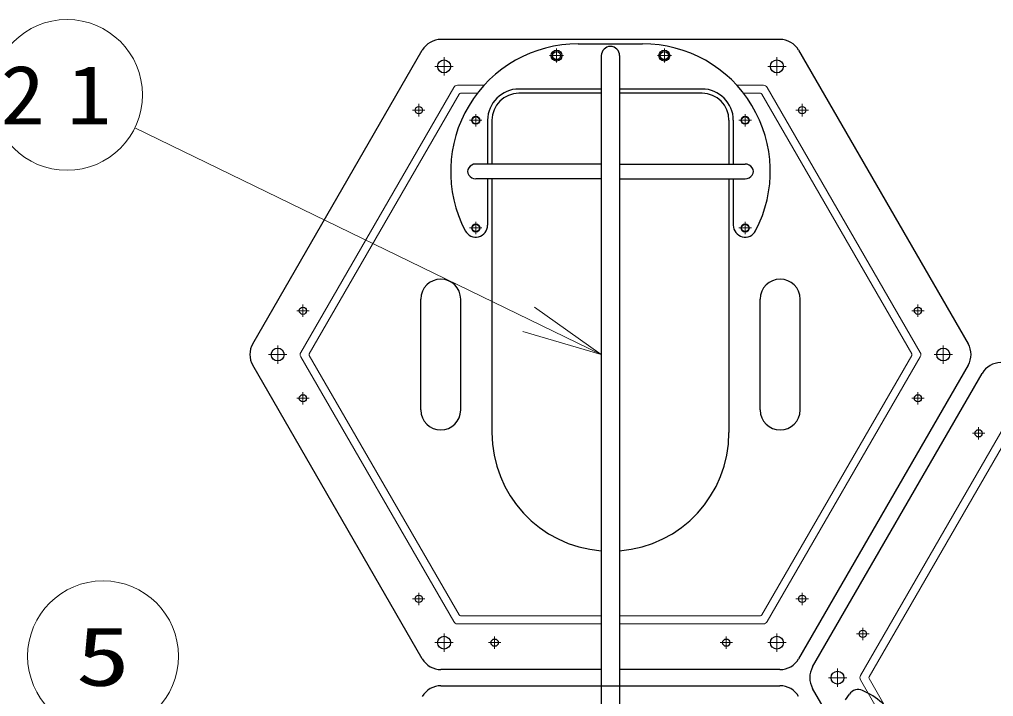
# Model space of a CAD drawing. Units: millimetres on the paper, scale 1:50. Extents: x -385 to 840, y 0 to 267.
# Drawn here: x 71.79 to 107.95, y 74.47 to 99.61 of the extents above; entities that cross this region are included whole.
import ezdxf
from ezdxf.enums import TextEntityAlignment as Align

# ---------------------------------------------------------------- set-up
doc = ezdxf.new("R2010")
doc.units = ezdxf.units.MM
doc.linetypes.add('USER2', pattern=[6, 3, -1, 1, -1])
doc.layers.add('1_50', color=7, linetype='Continuous', lineweight=25)
doc.styles.add('ＭＳ ゴシック', font='')
doc.styles.get('ＭＳ ゴシック').set_extended_font_data('MS Gothic')

# ---------------------------------------------------------------- blocks, each defined once
blk = doc.blocks.new('open_arrow')
at = {"color": 0, "linetype": 'Continuous', "lineweight": -2}
blk.add_lwpolyline([(7.5, 1.25), (0, 0), (7.5, -1.25)], dxfattribs=at)

msp = doc.modelspace()

# ---------------------------------------------------------------- linework, layer by layer
at = {"layer": '1_50', "color": 131}
for p, q in [((100.026, 98.872), (87.44, 98.872)), ((80.454, 87.572), (86.747, 98.472)), ((100.719, 98.472), (107.012, 87.572)), ((86.747, 75.872), (80.454, 86.772)), ((107.012, 86.772), (100.719, 75.872)), ((101.238, 75.572), (107.532, 86.472)), ((93.393, 75.472), (87.44, 75.472)), ((100.026, 75.472), (94.073, 75.472)), ((87.44, 74.872), (100.026, 74.872)), ((107.532, 63.872), (101.238, 74.772))]:
    msp.add_line(p, q, dxfattribs=at)
at = {"layer": '1_50', "linetype": 'USER2', "lineweight": 13}
for p, q in [((91.733, 98.012), (91.733, 98.532)), ((95.733, 98.012), (95.733, 98.532)), ((87.555, 97.532), (87.555, 98.212)), ((91.473, 98.272), (91.993, 98.272)), ((95.473, 98.272), (95.993, 98.272)), ((99.911, 97.532), (99.911, 98.212)), ((87.215, 97.872), (87.895, 97.872)), ((99.571, 97.872), (100.251, 97.872)), ((81.378, 86.832), (81.378, 87.512)), ((106.088, 86.832), (106.088, 87.512)), ((81.038, 87.172), (81.718, 87.172)), ((105.748, 87.172), (106.428, 87.172)), ((87.555, 76.132), (87.555, 76.812)), ((99.911, 76.132), (99.911, 76.812)), ((87.215, 76.472), (87.895, 76.472)), ((99.571, 76.472), (100.251, 76.472)), ((102.162, 75.512), (102.162, 74.832)), ((102.502, 75.172), (101.822, 75.172))]:
    msp.add_line(p, q, dxfattribs=at)
at = {"layer": '1_50', "color": 70, "linetype": 'USER2', "lineweight": 13}
for p, q in [((91.733, 98.482), (91.733, 98.062)), ((95.733, 98.482), (95.733, 98.062)), ((91.943, 98.272), (91.523, 98.272)), ((95.943, 98.272), (95.523, 98.272)), ((88.943, 95.872), (88.523, 95.872)), ((88.733, 96.082), (88.733, 95.662)), ((98.943, 95.872), (98.523, 95.872)), ((98.733, 96.082), (98.733, 95.662)), ((88.943, 91.872), (88.523, 91.872)), ((88.733, 92.082), (88.733, 91.662)), ((98.943, 91.872), (98.523, 91.872)), ((98.733, 92.082), (98.733, 91.662))]:
    msp.add_line(p, q, dxfattribs=at)
at = {"layer": '1_50', "color": 4}
for p, q in [((92.539, 98.712), (94.926, 98.712)), ((93.393, 98.272), (93.393, 47.472)), ((94.073, 98.272), (94.073, 47.472)), ((93.393, 97.032), (90.333, 97.032)), ((97.133, 97.032), (94.073, 97.032)), ((89.173, 95.872), (89.173, 94.244)), ((98.293, 95.872), (98.293, 94.244)), ((93.393, 94.244), (88.733, 94.244)), ((94.073, 94.244), (98.733, 94.244)), ((93.393, 93.7), (88.733, 93.7)), ((89.173, 93.7), (89.173, 91.972)), ((94.073, 93.7), (98.733, 93.7)), ((98.293, 93.7), (98.293, 91.972))]:
    msp.add_line(p, q, dxfattribs=at)
at = {"layer": '1_50', "color": 131, "lineweight": 13}
for p, q in [((82.232, 87.252), (87.913, 97.092)), ((89.043, 97.172), (88.052, 97.172)), ((98.423, 97.172), (99.414, 97.172)), ((99.553, 97.092), (105.234, 87.252)), ((82.55, 87.202), (88.115, 96.842)), ((88.79, 96.872), (88.167, 96.872)), ((98.676, 96.872), (99.299, 96.872)), ((99.351, 96.842), (104.916, 87.202)), ((87.913, 77.252), (82.232, 87.092)), ((88.115, 77.502), (82.55, 87.142)), ((104.916, 87.142), (99.351, 77.502)), ((105.234, 87.092), (99.553, 77.252)), ((103.017, 75.252), (108.698, 85.092)), ((103.334, 75.202), (108.9, 84.842)), ((93.393, 77.472), (88.167, 77.472)), ((99.299, 77.472), (94.073, 77.472)), ((93.393, 77.172), (88.052, 77.172)), ((99.414, 77.172), (94.073, 77.172)), ((108.698, 65.252), (103.017, 75.092)), ((108.9, 65.502), (103.334, 75.142))]:
    msp.add_line(p, q, dxfattribs=at)
at = {"layer": '1_50', "color": 190}
for p, q in [((93.393, 96.872), (90.333, 96.872)), ((97.133, 96.872), (94.073, 96.872)), ((89.333, 95.872), (89.333, 94.244)), ((98.133, 95.872), (98.133, 94.244)), ((89.333, 93.7), (89.333, 84.272)), ((98.133, 93.7), (98.133, 84.272)), ((86.693, 85.112), (86.693, 89.232)), ((88.173, 85.112), (88.173, 89.232)), ((99.293, 85.112), (99.293, 89.232)), ((100.773, 85.112), (100.773, 89.232))]:
    msp.add_line(p, q, dxfattribs=at)
at = {"layer": '1_50', "color": 2, "linetype": 'USER2', "lineweight": 13}
for p, q in [((86.846, 96.246), (86.386, 96.246)), ((86.616, 96.476), (86.616, 96.016)), ((100.619, 96.246), (101.079, 96.246)), ((100.849, 96.476), (100.849, 96.016)), ((88.503, 95.872), (88.963, 95.872)), ((88.733, 95.642), (88.733, 96.102)), ((98.503, 95.872), (98.963, 95.872)), ((98.733, 95.642), (98.733, 96.102)), ((88.503, 91.872), (88.963, 91.872)), ((88.733, 91.642), (88.733, 92.102)), ((98.503, 91.872), (98.963, 91.872)), ((98.733, 91.642), (98.733, 92.102)), ((82.316, 89.028), (82.316, 88.568)), ((105.149, 89.028), (105.149, 88.568)), ((82.546, 88.798), (82.086, 88.798)), ((104.919, 88.798), (105.379, 88.798)), ((82.316, 85.316), (82.316, 85.776)), ((105.149, 85.316), (105.149, 85.776)), ((82.546, 85.546), (82.086, 85.546)), ((104.919, 85.546), (105.379, 85.546)), ((107.401, 84.476), (107.401, 84.016)), ((107.631, 84.246), (107.171, 84.246)), ((86.616, 77.868), (86.616, 78.328)), ((100.849, 77.868), (100.849, 78.328)), ((86.846, 78.098), (86.386, 78.098)), ((100.619, 78.098), (101.079, 78.098)), ((103.101, 77.028), (103.101, 76.568)), ((89.433, 76.242), (89.433, 76.702)), ((98.033, 76.242), (98.033, 76.702)), ((103.331, 76.798), (102.871, 76.798)), ((89.203, 76.472), (89.663, 76.472)), ((97.803, 76.472), (98.263, 76.472))]:
    msp.add_line(p, q, dxfattribs=at)
at = {"layer": '1_50', "lineweight": 13}
msp.add_line((93.393, 87.172), (76.075, 95.59), dxfattribs=at)
at = {"layer": '1_50', "color": 70}
msp.add_line((102.463, 74.351), (102.605, 74.557), dxfattribs=at)
at = {"layer": '1_50', "lineweight": 13}
for centre in [(73.557, 96.814), (74.894, 75.968)]:
    msp.add_circle(centre, 2.8, dxfattribs=at)
at = {"layer": '1_50'}
for centre in [(91.733, 98.272), (95.733, 98.272)]:
    msp.add_circle(centre, 0.2, dxfattribs=at)
at = {"layer": '1_50', "color": 70}
for centre in [(91.733, 98.272), (95.733, 98.272), (88.733, 95.872), (98.733, 95.872), (88.733, 91.872), (98.733, 91.872)]:
    msp.add_circle(centre, 0.15, dxfattribs=at)
at = {"layer": '1_50', "color": 131}
for centre in [(87.555, 97.872), (99.911, 97.872), (81.378, 87.172), (106.088, 87.172), (87.555, 76.472), (99.911, 76.472), (102.162, 75.172)]:
    msp.add_circle(centre, 0.24, dxfattribs=at)
at = {"layer": '1_50', "color": 2}
for centre in [(86.616, 96.246), (100.849, 96.246), (88.733, 95.872), (98.733, 95.872), (88.733, 91.872), (98.733, 91.872), (82.316, 88.798), (105.149, 88.798), (82.316, 85.546), (105.149, 85.546), (107.401, 84.246), (86.616, 78.098), (100.849, 78.098), (103.101, 76.798), (89.433, 76.472), (98.033, 76.472)]:
    msp.add_circle(centre, 0.135, dxfattribs=at)
at = {"layer": '1_50', "color": 131}
for centre, start, end in [((87.44, 98.072), 90, 150), ((100.026, 98.072), 30, 90), ((81.147, 87.172), 150, 210), ((106.319, 87.172), 330, 30), ((108.224, 86.072), 90, 150), ((87.44, 76.272), 210, 270), ((100.026, 76.272), 270, 330), ((101.931, 75.172), 150, 210), ((87.44, 74.072), 90, 150), ((100.026, 74.072), 30, 90)]:
    msp.add_arc(centre, 0.8, start, end, dxfattribs=at)
at = {"layer": '1_50', "color": 4}
for centre, radius, start, end in [((92.539, 93.972), 4.74, 90, 207.7177), ((93.733, 98.272), 0.34, 0, 180), ((94.926, 93.972), 4.74, 332.2822, 90), ((90.333, 95.872), 1.16, 90, 180), ((97.133, 95.872), 1.16, 0, 90), ((88.733, 91.972), 0.44, 207.7177, 0), ((98.733, 91.972), 0.44, 180, 332.2822)]:
    msp.add_arc(centre, radius, start, end, dxfattribs=at)
at = {"layer": '1_50', "color": 131, "lineweight": 13}
for centre, radius, start, end in [((88.052, 97.012), 0.16, 90, 150), ((99.414, 97.012), 0.16, 30, 90), ((88.167, 96.812), 0.06, 90, 150), ((99.299, 96.812), 0.06, 30, 90), ((82.371, 87.172), 0.16, 150, 210), ((82.602, 87.172), 0.06, 150, 210), ((104.864, 87.172), 0.06, 330, 30), ((105.095, 87.172), 0.16, 330, 30), ((88.167, 77.532), 0.06, 210, 270), ((99.299, 77.532), 0.06, 270, 330), ((88.052, 77.332), 0.16, 210, 270), ((99.414, 77.332), 0.16, 270, 330), ((103.155, 75.172), 0.16, 150, 210), ((103.386, 75.172), 0.06, 150, 210)]:
    msp.add_arc(centre, radius, start, end, dxfattribs=at)
at = {"layer": '1_50', "color": 190}
for centre, radius, start, end in [((90.333, 95.872), 1, 90, 180), ((97.133, 95.872), 1, 0, 90), ((87.433, 89.232), 0.74, 0, 180), ((100.033, 89.232), 0.74, 0, 180), ((87.433, 85.112), 0.74, 180, 0), ((100.033, 85.112), 0.74, 180, 0), ((93.733, 84.272), 4.4, 180, 265.5682), ((93.733, 84.272), 4.4, 274.4318, 0)]:
    msp.add_arc(centre, radius, start, end, dxfattribs=at)
at = {"layer": '1_50', "color": 70}
for centre, radius, start, end in [((102.934, 74.33), 0.4, 66.4445, 145.4509), ((102.01, 72.21), 2.713, 30, 66.4445)]:
    msp.add_arc(centre, radius, start, end, dxfattribs=at)
at = {"layer": '1_50', "color": 4}
for centre, start_param, end_param in [((88.733, 93.972), 1.570796, 4.712389), ((98.733, 93.972), 4.712389, 7.853982)]:
    msp.add_ellipse(centre, major_axis=(0.304, 0), ratio=0.895739, start_param=start_param, end_param=end_param, dxfattribs=at)

# ---------------------------------------------------------------- block references
at = {"layer": '1_50', "lineweight": 13, "xscale": 0.4, "yscale": 0.4, "rotation": 154.1}
msp.add_blockref('open_arrow', (93.393, 87.172), dxfattribs=at)

# ---------------------------------------------------------------- texts
at = {"layer": '1_50', "style": 'ＭＳ ゴシック', "width": 1.35}
msp.add_text('5', height=2.199, dxfattribs=at).set_placement((74.894, 75.968), align=Align.MIDDLE_CENTER)
at = {"layer": '1_50', "insert": (73.557, 96.814), "char_height": 2.199, "attachment_point": 5, "style": 'ＭＳ ゴシック'}
msp.add_mtext('\\T1.5;\\W1.1;21', dxfattribs=at)

doc.saveas('drawing.dxf')
